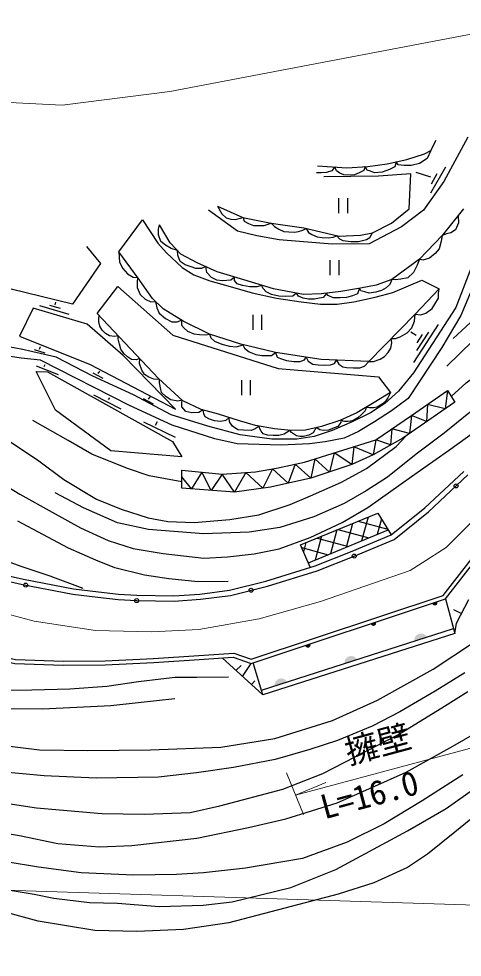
# Model space of a CAD drawing. Units: millimetres at full size, sheet at 1:1000; details may follow other scales. Extents: x 40000 to 680000, y 20000 to 380000.
# Drawn here: x 378640 to 411874, y 260716 to 331116 of the extents above; entities that cross this region are included whole.
import ezdxf
from ezdxf.enums import TextEntityAlignment as Align

# ---------------------------------------------------------------- set-up
doc = ezdxf.new("R2010")
doc.units = ezdxf.units.MM
doc.header["$LTSCALE"] = 1000
doc.linetypes.add('CHAIN', pattern=[18.5, 12, -1.5, 3.5, -1.5])
for name, color, linetype, lineweight in [('M-BGD', 7, 'Continuous', 25), ('M-BMK', 2, 'CHAIN', 13), ('M-STR-HTXT', 7, 'Continuous', 13)]:
    doc.layers.add(name, color=color, linetype=linetype, lineweight=lineweight)
doc.styles.add('ＭＳ ゴシック', font='')
doc.styles.get('ＭＳ ゴシック').set_extended_font_data('MS Gothic')

msp = doc.modelspace()

# ---------------------------------------------------------------- hatches: boundary and pattern name
at = {"layer": 'M-BGD'}
for points in [[(410000, 287403), (409620, 287271, 0.4608), (409887, 287115, 0.4608)], [(405400, 285871), (405020, 285739, 0.4608), (405287, 285583, 0.4608)], [(408285, 284441), (409228, 284745, 0.82183)], [(400485, 284235), (400106, 284103, 0.4608), (400373, 283947, 0.4608)], [(403049, 282756), (403993, 283060, 0.82183)], [(397814, 281072), (398758, 281375, 0.82183)]]:
    msp.add_hatch(color=256, dxfattribs=at).paths.add_polyline_path(points)

# ---------------------------------------------------------------- linework, layer by layer
for p, q in [((409521, 318054), (410644, 320011)), ((409514, 319222), (408422, 319586)), ((409568, 318739), (410006, 319503)), ((402614, 317662), (402614, 316544)), ((403281, 317662), (403281, 316544)), ((401961, 312995), (401961, 311877)), ((402628, 312995), (402628, 311877)), ((381357, 309664), (381427, 309869)), ((380181, 309598), (382400, 308946)), ((380946, 309634), (381749, 309398)), ((396176, 308904), (396176, 307786)), ((396843, 308904), (396843, 307786)), ((408248, 305328), (410099, 308173)), ((408411, 307350), (408020, 307600)), ((408477, 306230), (409376, 307611)), ((408492, 306803), (408905, 307437)), ((379792, 306299), (380596, 306064)), ((380204, 306330), (380273, 306535)), ((379952, 305080), (381586, 304437)), ((380553, 305023), (380613, 305183)), ((384188, 304550), (384929, 304160)), ((384597, 304499), (384706, 304686)), ((395327, 304009), (395327, 302891)), ((395994, 304009), (395994, 302891)), ((384236, 302907), (386287, 301866)), ((388370, 302579), (388479, 302765)), ((385374, 302551), (385457, 302690)), ((387961, 302629), (388703, 302240)), ((387986, 300889), (390355, 299717)), ((388889, 300623), (389025, 300914)), ((404816, 293726), (404338, 291944)), ((405817, 293598), (405502, 292424)), ((403652, 293248), (403174, 291464)), ((404066, 293418), (406298, 292820)), ((400345, 290296), (406331, 292766)), ((401326, 292293), (400846, 290503)), ((401014, 292165), (403355, 291538)), ((402489, 292771), (402010, 290983)), ((402540, 292792), (404876, 292166)), ((400163, 291816), (399980, 291134)), ((399846, 291443), (401833, 290910)), ((411217, 286807), (411814, 286494)), ((396825, 280756), (411212, 285386)), ((396932, 280409), (393885, 283165)), ((394917, 282232), (395298, 282598)), ((395409, 281787), (396055, 282756)), ((396074, 281185), (396323, 281454))]:
    msp.add_line(p, q, dxfattribs=at)
for points in [[(412304, 322238), (410496, 318918), (408983, 316758), (407312, 315520), (404894, 314243), (402126, 314196), (398155, 314540), (396475, 314840), (395025, 315193), (392868, 316749)], [(401039, 320095), (403217, 319946), (404811, 320042), (406245, 320237), (407715, 320555), (409043, 320980), (409530, 321245), (409911, 322007)], [(409529, 321242), (409238, 320631), (408669, 320253), (408060, 320107), (407524, 320112), (407062, 320169), (406914, 320382), (406814, 320016), (406430, 319819), (405878, 319605), (405290, 319554), (405008, 319678), (404748, 319762), (404601, 320030), (404512, 319728), (404156, 319554), (403807, 319413), (403474, 319390), (403006, 319413), (402696, 319525), (402459, 319700), (402326, 320007), (402102, 319700), (401702, 319593), (401302, 319548), (400952, 319548)], [(383703, 314029), (384776, 312748), (382677, 309695), (373351, 311979), (363506, 317110), (363786, 319044), (365161, 318881)], [(393527, 317050), (395421, 316218), (397546, 315793), (400007, 315422), (402646, 314802), (404239, 314873), (405142, 315068), (406582, 315777), (407910, 316857), (408016, 319476), (405608, 319299), (403518, 319281), (401500, 319264)], [(414834, 318396), (411399, 309466), (408224, 304556), (407097, 303172), (406065, 302257), (405009, 301554), (403620, 300892), (402118, 300236), (400781, 299790), (399467, 299579), (397613, 299579), (395243, 299907), (392813, 300550), (390065, 301402), (387247, 302894), (384191, 304314), (381436, 305739), (378807, 306331), (376959, 306662)], [(411978, 316854), (410379, 314847), (408664, 313093), (406592, 311553), (405414, 311136), (404260, 310915), (402787, 310645), (401314, 310474), (399988, 310443), (397725, 310856), (395501, 311525), (393513, 312135), (392017, 312804), (390797, 313453), (389990, 314318), (389183, 315656)], [(393527, 317050), (393846, 316486), (394175, 316187), (394526, 316078), (394869, 316048), (395447, 316213), (395526, 315932), (395848, 315756), (396220, 315618), (396593, 315618), (397024, 315610), (397546, 315793), (397798, 315523), (398134, 315340), (398509, 315156), (398882, 315134), (399313, 315119), (399605, 315156), (399933, 315251), (400170, 315384), (400342, 315083), (400591, 314922), (401000, 314747), (401387, 314696), (401818, 314689), (402190, 314725), (402480, 314841), (402667, 314608), (402923, 314476), (403522, 314396), (404113, 314418), (404712, 314557), (404961, 314710), (405142, 315068)], [(411565, 316336), (411591, 315802), (411366, 315277), (411019, 315062), (410700, 314978), (410379, 314847), (410306, 314434), (410147, 313853), (409856, 313516), (409425, 313160), (408928, 313001), (408664, 313093), (408486, 312640), (408214, 312078), (407792, 311675), (407267, 311572), (406839, 311526), (406592, 311553), (406448, 311175), (406187, 310944), (405828, 310737), (405390, 310615), (404903, 310536), (404569, 310634), (404283, 310695), (404167, 310898), (404023, 310486), (403655, 310332), (403211, 310202), (402736, 310187), (402207, 310187), (401840, 310355), (401695, 310518), (401465, 310195), (400771, 310078), (400345, 310078), (399951, 310163), (399611, 310310), (399463, 310539), (399178, 310317), (398598, 310294), (398126, 310317), (397585, 310441), (397183, 310634), (396932, 310898), (396861, 311116), (396473, 311004), (395952, 310998), (395398, 311118), (395015, 311242), (394820, 311476), (394805, 311738), (394531, 311515), (393907, 311469), (393478, 311500), (393072, 311718), (392728, 312077), (392648, 312521), (392343, 312375), (391899, 312391), (391555, 312500), (391102, 312656), (390728, 312914), (390572, 313374), (390539, 313729), (390072, 313873), (389635, 314123), (389291, 314412), (389112, 314903), (389112, 315332), (389183, 315656)], [(454092, 313697), (451488, 314398), (448961, 314914), (446949, 315100), (444804, 315120), (442753, 315133), (440206, 314895), (438379, 314692), (436498, 314448), (434387, 314408), (430388, 314173), (427593, 313918), (424850, 313782), (422958, 313543), (420811, 312981), (417917, 312039), (417234, 311775), (416129, 311199), (415094, 310544), (413480, 309240), (411189, 307142)], [(410730, 305046), (412655, 306930), (415007, 308835), (416689, 309868), (418777, 310780), (421027, 311387), (425668, 312036), (429202, 312323), (432195, 312609), (435506, 313055), (438595, 313564), (441078, 314009), (443157, 314190), (445224, 314108), (447086, 313944), (449480, 313412), (453184, 312308)], [(413832, 313800), (411775, 308858), (410345, 306446), (407821, 302628), (406564, 301707), (405291, 300881), (404107, 300167), (403024, 299664), (401608, 299387), (400432, 299219), (398301, 299118), (395010, 299233), (393329, 299611), (390141, 300635), (386936, 302115), (380263, 305516), (378810, 305664), (377200, 305908)], [(386142, 313639), (386188, 312863), (386435, 312378), (386777, 311981), (387215, 311728), (387548, 311709), (387502, 311352), (387523, 310969), (387749, 310426), (388105, 310071), (388549, 309886), (388881, 309913), (388981, 309421), (389159, 309038), (389645, 308626), (390103, 308380), (390507, 308373), (390845, 308494), (390836, 308134), (391027, 307915), (391294, 307689), (391761, 307481), (392192, 307420), (392657, 307406), (392931, 307446), (393027, 307187), (393307, 306934), (393862, 306715), (394443, 306551), (394952, 306516), (395426, 306663), (395554, 306399), (395903, 306119), (396416, 305928), (396848, 305866), (397169, 305866), (397593, 305866), (397887, 306081), (398004, 305729), (398244, 305620), (398698, 305482), (399266, 305413), (399731, 305413), (400053, 305523), (400183, 305730), (400320, 305427), (400675, 305201), (401086, 305160), (401524, 305133), (402012, 305146), (402306, 305262), (402451, 305512), (402621, 305194), (402915, 305016), (403209, 304961), (403722, 304927), (404195, 304934), (404557, 305050), (404866, 305417), (405214, 305399), (405718, 305580), (406053, 305772), (406331, 306078), (406513, 306394), (406609, 306805), (406550, 307132), (406877, 307121), (407231, 307246), (407748, 307563), (408086, 307923), (408301, 308422), (408343, 308958), (408769, 308906), (409153, 309028), (409630, 309383), (409830, 309705), (410091, 310158), (410106, 310504), (410135, 310846)], [(411040, 302783), (412167, 303795), (413518, 304810), (415617, 306370), (416824, 307228), (417545, 307697), (418389, 308185), (419279, 308548), (420388, 308992), (421743, 309278), (423376, 309510)], [(406492, 303068), (406302, 302682), (406142, 302456), (405970, 302278), (405752, 302142), (405501, 301981), (405219, 301931), (404914, 301920), (404664, 301966), (404591, 301716), (404313, 301395), (404073, 301208), (403861, 301071), (403683, 300977), (403494, 300935), (403297, 300903), (403063, 300911), (402921, 300936), (402790, 301026), (402769, 300818), (402560, 300532), (402157, 300370), (401861, 300253), (401469, 300233), (401196, 300290), (400940, 300451), (400704, 300054), (400369, 299881), (399980, 299783), (399698, 299790), (399453, 299839), (399088, 300081), (398966, 300240), (398537, 299966), (398140, 299866), (397713, 299866), (397282, 299875), (396952, 299990), (396803, 300191), (396688, 300397), (396652, 300557), (396363, 300350), (396048, 300236), (395484, 300253), (395050, 300285), (394659, 300551), (394436, 300887), (394402, 301203), (394165, 300969), (393753, 300914), (393315, 300947), (392940, 301076), (392602, 301267), (392516, 301482), (392448, 301776), (392123, 301586), (391606, 301562), (391170, 301654), (390867, 302006), (390861, 302307), (390884, 302513), (390572, 302436), (390037, 302528), (389692, 302750), (389341, 303079), (389272, 303419), (389178, 303808), (389193, 304054), (388762, 304089), (388389, 304239), (388055, 304428), (387851, 304751), (387692, 305258), (387704, 305621), (387448, 305522), (387100, 305561), (386796, 305750), (386508, 306014), (386289, 306327), (386179, 306695), (386089, 307105), (386087, 307336), (385820, 307289), (385432, 307329), (385129, 307503), (384900, 307746), (384721, 308045), (384651, 308393), (384646, 308636), (384672, 308836)], [(423615, 307394), (421873, 307424), (420262, 307152), (418993, 306689), (417362, 305743), (416023, 304616), (413900, 302992), (412366, 301522), (410528, 300039), (408418, 298444), (406279, 296736), (404682, 295699), (403021, 294741), (400764, 293746), (398193, 292949), (395910, 292613), (392477, 292486), (388366, 292805), (386051, 293300), (383496, 294417), (381357, 295550)], [(354109, 306786), (358057, 306734), (361980, 306244), (366340, 305316), (369231, 304387), (372017, 303098), (374469, 301782), (377503, 299735), (380135, 297955), (382018, 296563), (384470, 295067), (386302, 294319), (388340, 293674), (389811, 293391), (391778, 293330), (394465, 293562), (396621, 293910), (398976, 294690), (400516, 295330), (402838, 296363), (404704, 297383), (406926, 299019), (407687, 299848)], [(410764, 303220), (410591, 301846), (409274, 302188), (409207, 300894), (408083, 301363), (407929, 300014), (406605, 300356), (406507, 299142), (405403, 299536), (405196, 298392), (403760, 299012), (403603, 297669), (402280, 298543), (401936, 297116), (400821, 298093), (400527, 296648), (399365, 297707), (398821, 296271), (397650, 297349), (396925, 295902), (395669, 297077), (394810, 295611), (393882, 296946), (393058, 295741), (392371, 297094), (391581, 295850), (390859, 296749)], [(376128, 297020), (378721, 295456), (381133, 294108), (383260, 292931), (385330, 291982), (387211, 291375), (389471, 291014), (392518, 290646), (394276, 290756), (396278, 290976), (398146, 291342), (400487, 292215), (402875, 293340), (404803, 294465), (408072, 296770), (410852, 298719), (413521, 300654)], [(390857, 296384), (388400, 296832), (386785, 297391), (384106, 298466), (382350, 299483), (379682, 300992)], [(335617, 295656), (338103, 296414), (341315, 297237), (344463, 297850), (347148, 298338), (349134, 298629), (351345, 298822), (353395, 298903), (355009, 298903), (357140, 298629), (359713, 298159), (362877, 297127), (365605, 295965), (368333, 294787), (372063, 292868), (374004, 291937), (376139, 290993), (378869, 290035), (380979, 289337), (383450, 288409)], [(376065, 289739), (378991, 289068), (382752, 288349), (384622, 288131), (386117, 287944), (387491, 287867), (390270, 287827), (392217, 287963), (394435, 288255), (397168, 288938), (400862, 290080), (403630, 291179), (406558, 292399), (409076, 294435), (411992, 297155)], [(375972, 289351), (378909, 288676), (382691, 287954), (384574, 287734), (386081, 287546), (387477, 287467), (390281, 287427), (392257, 287565), (394509, 287861), (397276, 288553), (400995, 289702), (403781, 290808), (406764, 292052), (409339, 294133), (412302, 296898)], [(400489, 289965), (399756, 291649), (405551, 294028), (406558, 292399)], [(394322, 288914), (392081, 288882), (389882, 289104), (388074, 289368), (385832, 289918), (384412, 290502), (382373, 291409), (379705, 292817), (378571, 293425)], [(325377, 278796), (346969, 290336), (347877, 292029), (349535, 292350), (351531, 292638), (353764, 292688), (356065, 292621), (358354, 292215), (359843, 291741), (361314, 290981), (362702, 290220), (364621, 288713), (365654, 287896), (367374, 286972), (372493, 284371), (378385, 283060), (381983, 282924), (385109, 282946), (388735, 283120), (392144, 283358), (394759, 283519), (396057, 283073), (410436, 287861), (414183, 292667)], [(347405, 290514), (348074, 291761), (349585, 292054), (351556, 292338), (353763, 292388), (356034, 292321), (358282, 291923), (359727, 291463), (361173, 290716), (362536, 289969), (364436, 288477), (365488, 287644), (367235, 286706), (372391, 284086), (378347, 282761), (381978, 282624), (385117, 282646), (388753, 282820), (392163, 283059), (394718, 283216), (396055, 282756), (410617, 287605), (414417, 292479)], [(355859, 290476), (357263, 289535), (358985, 288624), (360765, 287582), (362285, 286440), (363863, 285326), (365051, 284496), (366626, 283457), (368153, 282710), (370281, 281801), (372213, 281217), (374162, 280941), (376387, 280730), (379613, 280783), (382456, 280856), (385244, 281056), (387614, 281402), (389290, 281603), (390369, 281728), (391984, 281728), (394351, 281747)], [(390331, 280095), (387596, 279802), (385527, 279587), (382994, 279438), (380428, 279322), (377863, 279355), (375595, 279471), (372756, 279765), (369948, 280517), (367291, 281585), (365152, 282788), (362604, 284515), (360541, 285756), (358037, 287081), (355996, 287944), (354355, 288638), (352640, 289113), (351325, 289395)], [(410617, 287605), (411317, 284994), (396932, 280409), (396199, 282804)], [(411317, 284994), (411436, 285773), (412374, 287564)], [(352252, 286119), (354676, 285544), (357851, 284370), (360726, 282871), (363001, 281672), (366757, 279761), (369457, 278612), (370982, 277987), (373782, 277163), (377356, 276613), (380195, 276269), (383807, 276230), (388519, 276269), (393780, 276465), (397825, 277132), (402159, 278472), (405536, 280002), (409698, 282317), (412721, 284319)], [(351588, 281833), (353926, 281314), (356380, 280304), (359902, 278573), (363626, 276697), (366513, 275399), (369227, 274418), (371796, 273408), (374539, 272744), (379978, 271929), (384857, 271497), (388062, 271439), (391497, 271583), (393720, 272074), (398431, 273318), (401416, 274498), (407090, 277417), (410539, 279545), (412298, 280655)], [(412072, 282054), (409851, 280667), (407205, 279113), (405113, 278040), (402515, 276982), (400461, 276298), (397852, 275539), (394724, 274948), (391948, 274559), (389122, 274232), (384443, 274149), (380531, 274315), (377292, 274632)], [(348029, 280285), (349519, 280217), (351626, 279876), (353100, 279400), (354785, 278809), (357831, 277671), (362343, 275720), (364961, 274359), (368261, 272963), (370740, 271881), (373437, 270879), (375777, 270320), (378692, 269849), (381555, 269256), (384680, 268994), (387107, 269099), (391988, 269644), (395861, 270458), (398649, 271099), (402498, 272307), (405095, 273437), (407663, 274609), (411181, 276544), (413654, 277965)], [(411922, 274401), (408861, 272458), (406021, 270716), (403243, 269359), (399896, 268129), (395633, 267403), (392476, 267056), (390455, 266929), (387268, 266863), (383307, 267042), (380113, 267476), (377685, 267885), (373530, 269046), (368985, 270434), (365916, 271852), (363166, 273009), (360636, 273940), (356873, 275242), (353862, 276225), (351352, 276813), (349307, 277374), (347794, 277688), (346167, 277809)], [(377238, 265868), (379788, 265445), (381265, 265158), (383930, 264828), (386044, 264767), (389192, 264517), (392465, 264624), (394626, 264861), (399041, 265941), (402398, 267297), (407778, 270204), (410659, 271868), (413576, 273928)], [(413594, 271938), (411326, 270093), (409278, 268440), (407782, 267443), (405261, 266288), (402583, 265448), (398592, 264399), (394376, 263306), (390984, 262803), (387485, 262644), (384340, 262720), (380095, 263411), (375850, 264579)]]:
    msp.add_lwpolyline(points, dxfattribs=at)
for points in [[(387923, 316035), (389073, 314279), (389705, 313561), (390893, 312447), (391768, 311898), (392952, 311458), (394309, 311083), (396129, 310553), (397949, 310150), (399796, 309886), (401241, 309706), (402505, 309706), (403755, 309873), (405342, 310221), (406676, 310582), (408843, 311512), (410135, 310846), (408343, 308958), (404866, 305417), (401315, 305557), (397887, 306081), (395293, 306695), (392931, 307446), (390955, 308425), (389468, 309352), (388663, 310121), (387593, 311646), (386142, 313639)], [(386062, 311022), (390184, 307384), (398070, 304884), (405603, 304259), (406492, 303068), (405285, 302336), (403974, 301556), (402694, 300984), (401320, 300536), (400123, 300266), (399058, 300231), (397810, 300345), (396384, 300605), (395187, 300949), (393616, 301458), (392319, 301812), (390935, 302467), (389114, 304126), (384509, 309008)], [(390391, 301835), (386466, 305851), (383762, 308201), (379726, 309404), (378689, 307294), (383984, 305184)], [(379947, 304657), (380787, 304622), (390149, 299407), (390869, 298248), (385538, 298703), (381396, 301756)], [(390861, 297242), (393882, 296946), (396380, 297129), (397964, 297403), (400066, 297860), (402539, 298623), (405403, 299536), (408083, 301363), (410764, 303220), (411317, 302345), (407421, 299665), (405196, 298392), (403603, 297669), (400527, 296648), (397512, 295983), (394810, 295611), (390856, 295904)]]:
    msp.add_lwpolyline(points, close=True, dxfattribs=at)
for centre in [(411419, 296074), (403781, 290808), (379162, 288628), (396052, 288247), (387477, 287467)]:
    msp.add_circle(centre, 150, dxfattribs=at)
at = {"layer": 'M-BMK'}
msp.add_lwpolyline([(300137, 269037), (345865, 292133), (348817, 293488), (352152, 294194), (355004, 294228), (357067, 293765), (359798, 292754), (376187, 286905), (379790, 285924), (384381, 285238), (388595, 285127), (392127, 285304), (396652, 286101), (401243, 287408), (407973, 289717), (410659, 291449), (413276, 294041)], dxfattribs=at)
at = {"layer": 'M-STR-HTXT'}
for p, q in [((414561, 276964), (399391, 272870)), ((398714, 274561), (399969, 271429)), ((399391, 272870), (401649, 273833))]:
    msp.add_line(p, q, dxfattribs=at)
for points in [[(309167, 309079), (337015, 324253), (339723, 325759), (343525, 327274), (347832, 328163), (351737, 328441), (355618, 328564), (361128, 328042), (374978, 324990), (381895, 324633), (389972, 325659), (418562, 331116)], [(418394, 264442), (361890, 266259), (358880, 266098), (356220, 265654), (353191, 264804), (350990, 263846), (308270, 241867)]]:
    msp.add_lwpolyline(points, dxfattribs=at)

# ---------------------------------------------------------------- texts
at = {"layer": 'M-STR-HTXT', "style": 'ＭＳ ゴシック'}
for s, p in [('擁壁', (403529, 274652)), ('L=16.0', (401691, 270524))]:
    msp.add_text(s, height=1833, rotation=15.105, dxfattribs=at).set_placement(p, align=Align.BOTTOM_LEFT)

doc.saveas('drawing.dxf')
